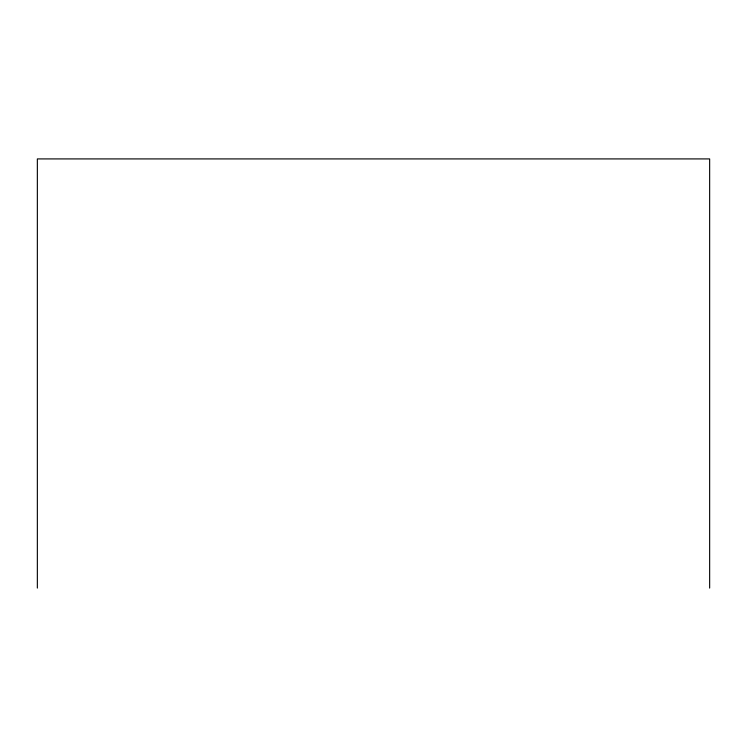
<?xml version="1.0" encoding="UTF-8"?>
<svg xmlns="http://www.w3.org/2000/svg" width="747" height="747" viewBox="0 0 747 747"><rect width="100%" height="100%" fill="white"/><g stroke="black" fill="none" stroke-linecap="round" stroke-linejoin="round"><path stroke-width="1.12" d="M709.65 588.085L709.65 158.915L37.35 158.915L37.35 588.085"/></g></svg>
